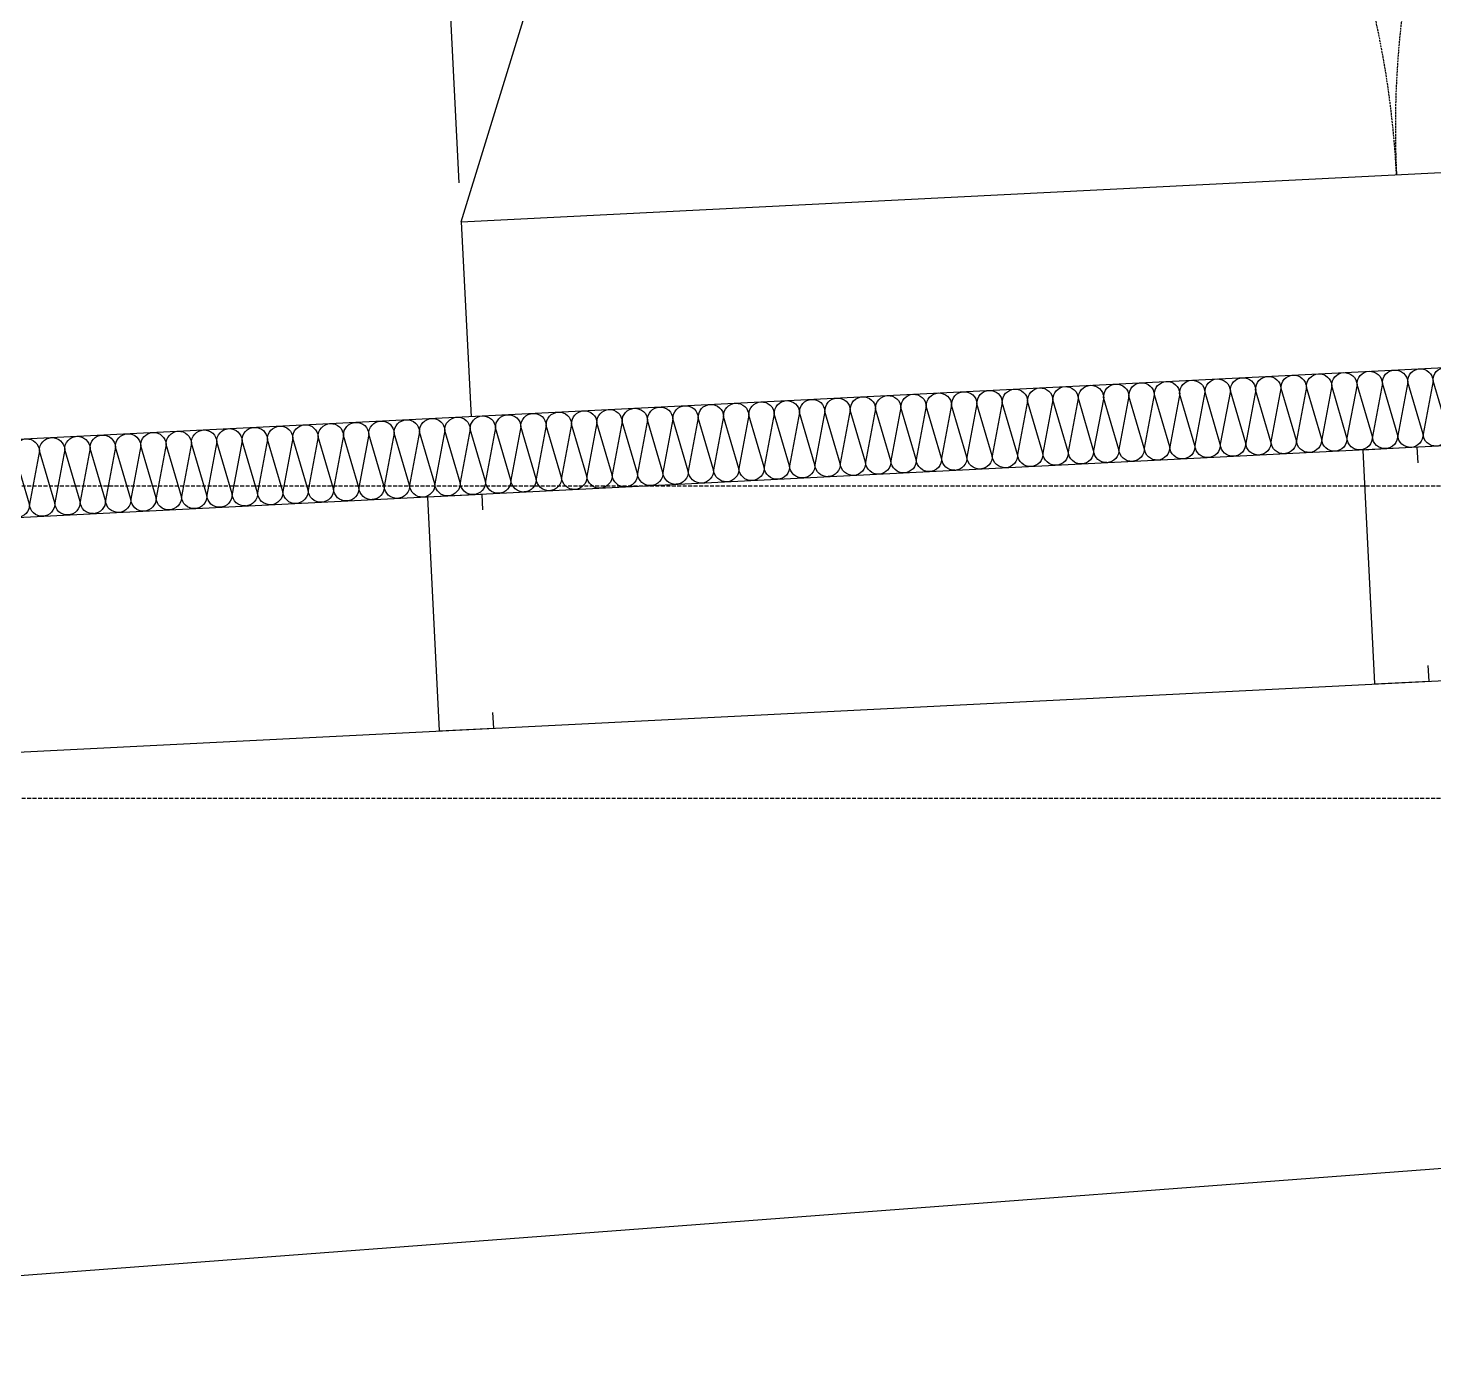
# Model space of a CAD drawing. Extents: x -1899985 to 1774885, y 556286 to 2175695.
# Drawn here: x -1751122 to -1749321, y 579257 to 580944 of the extents above; entities that cross this region are included whole.
import ezdxf

# ---------------------------------------------------------------- set-up
doc = ezdxf.new("R2010")
doc.units = 0
doc.header["$LTSCALE"] = 10
doc.header["$MEASUREMENT"] = 0
for name, pattern in [('20剖面图$0$__DASH', [0.35, 0.25, -0.1]), ('20剖面图$0$DASH', [0.35, 0.25, -0.1]), ('20剖面图$0$DOTE', [2.42, 2, -0.2, 0.02, -0.2])]:
    doc.linetypes.add(name, pattern=pattern)
doc.layers.get('Defpoints').update_dxf_attribs({"color": 210})
for name, color, linetype in [('20剖面图$0$A-AXIS-DOTE', 14, '20剖面图$0$DOTE'), ('20剖面图$0$A-HATCH-2', 251, 'Continuous'), ('20剖面图$0$A-LIN-V', 9, 'Continuous'), ('20剖面图$0$AS-COLN', 6, 'Continuous'), ('20剖面图$0$建-尺寸', 3, 'Continuous'), ('A-LIN-V', 9, 'Continuous')]:
    doc.layers.add(name, color=color, linetype=linetype)
doc.styles.add('20剖面图$0$A-DIM_T3', font='SIMPLEX', dxfattribs={"width": 0.705882, "bigfont": 'GBCBIG'})
doc.dimstyles.new('20剖面图$0$A-DIM&&50', dxfattribs={"dimtxt": 148.75, "dimasz": 50, "dimexe": 50, "dimexo": 50, "dimgap": 63.125, "dimtad": 1, "dimdec": 0, "dimzin": 0, "dimdsep": 46, "dimtxsty": '20剖面图$0$A-DIM_T3', "dimblk": '20剖面图$0$_ArchTick', "dimcen": 0.09, "dimclrt": 7, "dimazin": 2, "dimtfac": 1, "dimtdec": 0, "dimtix": 1, "dimtmove": 2, "dimatfit": 3, "dimfxl": 1, "dimtolj": 1, "dimtzin": 0, "dimarcsym": 0})

# ---------------------------------------------------------------- blocks, each defined once
blk = doc.blocks.new('20剖面图$0$CURVEPATTERNLIB$SYSLIB$岩棉板')
at = {"color": 0}
for p, q in [((0, -17), (12, -67)), ((12, -67), (24, -17))]:
    blk.add_line(p, q, dxfattribs=at)
for centre, start, end in [((12, -17), 0, 180), ((0, -67), 270, 0), ((24, -67), 180, 270)]:
    blk.add_arc(centre, 12, start, end, dxfattribs=at)
blk = doc.blocks.new('20剖面图$0$G$C845E5159')
at = {"layer": '20剖面图$0$A-LIN-V', "color": 2}
for p, q in [((300, 700), (8250, 1100)), ((300, 0), (8250, 600))]:
    blk.add_line(p, q, dxfattribs=at)
at = {"layer": '20剖面图$0$A-LIN-V'}
for points in [[(3269.7, 1129.8), (3268.6, 1149.7), (3198.7, 1146.2), (3213.8, 846.6), (3283.7, 850.1), (3282.7, 870.1)], [(2071.2, 1069.5), (2070.2, 1089.4), (2000.3, 1085.9), (2015.3, 786.3), (2085.2, 789.8), (2084.2, 809.8)]]:
    blk.add_lwpolyline(points, dxfattribs=at)
at = {"layer": '20剖面图$0$AS-COLN'}
for p, q in [((8250, 1500.5), (401.1, 1105.6)), ((8250, 1400.4), (400.1, 1005.4))]:
    blk.add_line(p, q, dxfattribs=at)
at = {"layer": '20剖面图$0$A-HATCH-2', "xscale": -1.354458951392196, "yscale": 1.351351351351351, "zscale": 1.351351351351351, "rotation": 2.88037755284905}
for p in [(3125.3, 1249.7), (3157.8, 1251.3), (3190.2, 1252.9), (3222.7, 1254.6), (3255.2, 1256.2), (3287.6, 1257.8), (3320.1, 1259.5), (2768.2, 1231.7), (2800.6, 1233.3), (2833.1, 1235), (2865.6, 1236.6), (2898, 1238.2), (2930.5, 1239.9), (2963, 1241.5), (2995.4, 1243.1), (3027.9, 1244.8), (3060.4, 1246.4), (3092.8, 1248), (2411, 1213.7), (2443.5, 1215.4), (2476, 1217), (2508.4, 1218.6), (2540.9, 1220.3), (2573.4, 1221.9), (2605.8, 1223.5), (2638.3, 1225.2), (2670.8, 1226.8), (2703.2, 1228.4), (2735.7, 1230.1), (2053.9, 1195.8), (2086.4, 1197.4), (2118.9, 1199), (2151.3, 1200.7), (2183.8, 1202.3), (2216.3, 1203.9), (2248.7, 1205.6), (2281.2, 1207.2), (2313.6, 1208.8), (2346.1, 1210.5), (2378.6, 1212.1), (1696.8, 1177.8), (1729.3, 1179.4), (1761.7, 1181.1), (1794.2, 1182.7), (1826.7, 1184.3), (1859.1, 1186), (1891.6, 1187.6), (1924.1, 1189.2), (1956.5, 1190.9), (1989, 1192.5), (2021.5, 1194.1), (1502, 1168), (1534.5, 1169.6), (1566.9, 1171.3), (1599.4, 1172.9), (1631.9, 1174.5), (1664.3, 1176.2)]:
    blk.add_blockref('20剖面图$0$CURVEPATTERNLIB$SYSLIB$岩棉板', p, dxfattribs=at)
blk = doc.blocks.new('20剖面图$0$_ArchTick')
at = {"color": 0, "linetype": 'ByBlock', "const_width": 0.4}
blk.add_lwpolyline([(-0.5, -0.5), (0.5, 0.5)], dxfattribs=at)
blk = doc.blocks.new('*D594')
at = {"layer": '20剖面图$0$建-尺寸', "color": 0, "lineweight": -2, "transparency": 16777216}
for p, q in [((-1777489.3, 580880.8), (-1777473.7, 581190.4)), ((-1777476.2, 581140.5), (-1772682.3, 580899.3)), ((-1772695.3, 580639.6), (-1772679.7, 580949.2))]:
    blk.add_line(p, q, dxfattribs=at)
at = {"layer": 'Defpoints', "color": 0, "transparency": 16777216}
for p in [(-1772682.3, 580899.3), (-1777491.8, 580830.9), (-1772697.8, 580589.7)]:
    blk.add_point(p, dxfattribs=at)
at = {"layer": '20剖面图$0$建-尺寸', "color": 0, "lineweight": -2, "transparency": 16777216, "xscale": 50, "yscale": 50, "zscale": 50}
for p, rotation in [((-1777476.2, 581140.5), 177.1195904165195), ((-1772682.3, 580899.3), 357.1195904165195)]:
    blk.add_blockref('20剖面图$0$_ArchTick', p, dxfattribs=dict(at, rotation=rotation))
at = {"layer": '20剖面图$0$建-尺寸', "color": 7, "transparency": 16777216, "insert": (-1775072.3, 581157.2), "char_height": 148.75, "attachment_point": 5, "rotation": 357.1196, "style": '20剖面图$0$A-DIM_T3'}
blk.add_mtext('\\A1;4800', dxfattribs=at)
blk = doc.blocks.new('20剖面图$0$1231534634654')
at = {"layer": '20剖面图$0$A-LIN-V'}
blk.add_line((-1777491.8, 580830.9), (-1777504.3, 580581.2), dxfattribs=at)
for points in [[(-1777491.8, 580830.9), (-1777025.2, 581936.5)], [(-1777491.8, 580830.9), (-1772697.8, 580589.7)]]:
    blk.add_lwpolyline(points, dxfattribs=at)
at = {"layer": '20剖面图$0$A-LIN-V', "linetype": '20剖面图$0$DASH'}
for centre, start, end in [((-1777491.8, 580830.9), 357.1196, 67.1196), ((-1775094.8, 580710.3), 107.1196, 177.1196)]:
    blk.add_arc(centre, 1200, start, end, dxfattribs=at)
at = {"layer": '20剖面图$0$建-尺寸'}
dim = blk.add_aligned_dim(p1=(-1777491.8, 580830.9), p2=(-1772697.8, 580589.7), distance=310, dimstyle='20剖面图$0$A-DIM&&50', dxfattribs=at)
dim.commit()
dim.dimension.update_dxf_attribs({"geometry": '*D594', "text_midpoint": (-1775072.3, 581157.2)})
blk = doc.blocks.new('20剖面图$0$42432')
at = {"layer": '20剖面图$0$A-LIN-V', "rotation": 5.760755105663479}
blk.add_blockref('20剖面图$0$1231534634654', (125748.8, 181213.9), dxfattribs=at)
blk = doc.blocks.new('20剖面图')
at = {"layer": '20剖面图$0$A-AXIS-DOTE', "linetype": '20剖面图$0$__DASH', "ltscale": 2}
for p, q in [((-1669330, 580357.5), (-1785568.2, 580357.5)), ((-1669330, 579957.5), (-1785568.2, 579957.5))]:
    blk.add_line(p, q, dxfattribs=at)
at = {"layer": '20剖面图$0$A-LIN-V'}
for name, p in [('20剖面图$0$G$C845E5159', (-1752610.4, 579257.5)), ('20剖面图$0$42432', (-49500, 0))]:
    blk.add_blockref(name, p, dxfattribs=at)

msp = doc.modelspace()

# ---------------------------------------------------------------- block references
at = {"layer": 'A-LIN-V'}
msp.add_blockref('20剖面图', (0, 0), dxfattribs=at)

doc.saveas('drawing.dxf')
